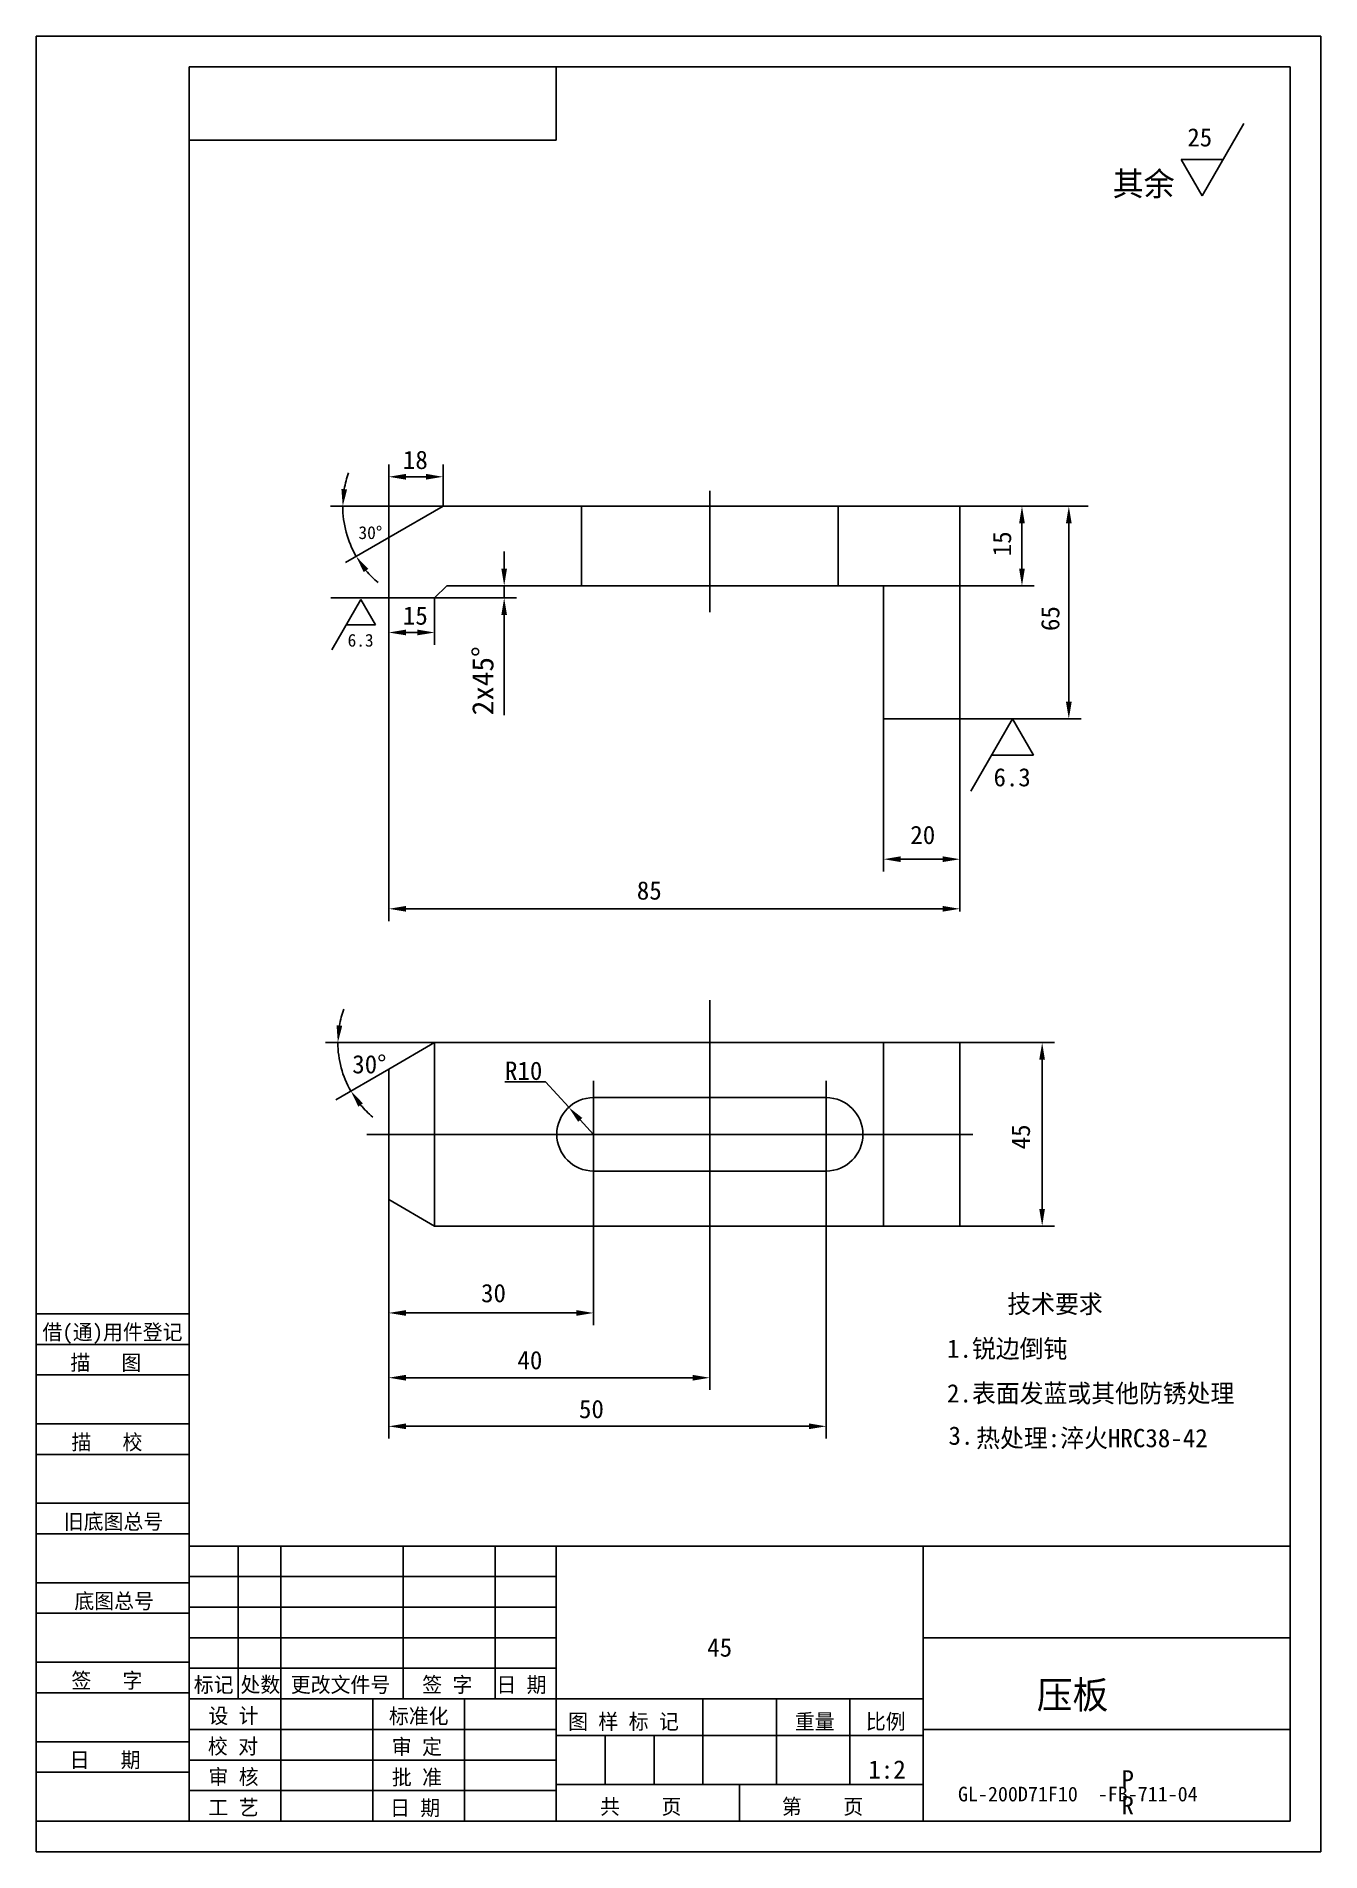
# Model space of a CAD drawing. Header units: metres. Extents: x 0 to 210, y 0 to 297.
import ezdxf

# ---------------------------------------------------------------- set-up
doc = ezdxf.new("R2010")
doc.units = ezdxf.units.M
for name, color, linetype in [('B', 3, 'Continuous'), ('C', 6, 'Continuous'), ('D', 1, 'Continuous'), ('FL', 5, 'Continuous'), ('T', 7, 'Continuous'), ('TL', 4, 'Continuous')]:
    doc.layers.add(name, color=color, linetype=linetype)

# ---------------------------------------------------------------- blocks, each defined once
blk = doc.blocks.new('TUKUN4')
at = {"layer": 'FL'}
for p, q in [((0, 297), (0, 0)), ((210, 297), (0, 297)), ((210, 0), (210, 297)), ((0, 78), (25, 78)), ((0, 70), (25, 70)), ((0, 65), (25, 65)), ((0, 57), (25, 57)), ((0, 52), (25, 52)), ((33, 25), (33, 50)), ((40, 5), (40, 50)), ((60, 25), (60, 50)), ((75, 25), (75, 50)), ((25, 45), (85, 45)), ((0, 44), (25, 44)), ((0, 39), (25, 39)), ((25, 40), (85, 40)), ((25, 35), (85, 35)), ((0, 31), (25, 31)), ((25, 30), (85, 30)), ((0, 26), (25, 26)), ((70, 5), (70, 25)), ((0, 18), (25, 18)), ((25, 20), (85, 20)), ((25, 15), (85, 15)), ((0, 13), (25, 13)), ((25, 10), (85, 10)), ((0, 0), (210, 0))]:
    blk.add_line(p, q, dxfattribs=at)
at = {"layer": 'TL'}
for p, q in [((25, 5), (25, 292)), ((205, 292), (25, 292)), ((85, 292), (85, 280)), ((205, 5), (205, 292)), ((85, 280), (25, 280)), ((0, 88), (25, 88)), ((0, 83), (25, 83)), ((205, 50), (25, 50)), ((85, 5), (85, 50)), ((145, 5), (145, 50)), ((205, 35), (145, 35)), ((145, 25), (25, 25)), ((55, 5), (55, 25)), ((109, 11), (109, 25)), ((121, 11), (121, 25)), ((133, 11), (133, 25)), ((85, 19), (145, 19)), ((93, 11), (93, 19)), ((101, 11), (101, 19)), ((205, 20), (145, 20)), ((145, 11), (85, 11)), ((115, 5), (115, 11)), ((0, 5), (205, 5))]:
    blk.add_line(p, q, dxfattribs=at)
at = {"layer": 'T'}
for s, p in [('借(通)用件登记', (1, 83.76)), ('描   图', (5.56, 78.76)), ('描   校', (5.74, 65.76)), ('旧底图总号', (4.49, 52.76)), ('底图总号', (6.22, 39.76)), ('签   字', (5.74, 26.76)), ('标记', (25.75, 26.07)), ('处数', (33.38, 26.07)), ('更改文件号', (41.61, 26.07)), ('签 字', (63.1, 26.07)), ('日 期', (75.23, 26.07)), ('设 计', (28.14, 20.99)), ('标准化', (57.65, 20.93)), ('图 样 标 记', (86.95, 20.04)), ('重量', (124.03, 20.04)), ('比例', (135.64, 20.04)), ('校 对', (28.05, 15.99)), ('审 定', (58.13, 15.93)), ('日   期', (5.45, 13.76)), ('审 核', (28.14, 10.99)), ('批 准', (58.13, 10.93)), ('共    页', (92.18, 6.13)), ('第    页', (121.9, 6.13)), ('工 艺', (28.14, 5.99)), ('日 期', (57.84, 5.93))]:
    blk.add_text(s, height=2.5, dxfattribs=at).set_placement(p)

msp = doc.modelspace()

# ---------------------------------------------------------------- linework, layer by layer
at = {"layer": 'B'}
msp.add_line((138.52, 132.36), (138.52, 102.36), dxfattribs=at)
at = {"layer": 'C'}
for p, q in [((110.12, 222.66), (110.12, 202.79)), ((110.12, 222.66), (110.12, 202.79)), ((110.12, 139.3), (110.12, 95.42)), ((91.1, 126.1), (91.1, 109.15)), ((129.15, 126.1), (129.15, 109.15)), ((66.22, 117.36), (54.02, 117.36)), ((66.22, 117.36), (153.14, 117.36))]:
    msp.add_line(p, q, dxfattribs=at)
at = {"layer": 'D'}
for p, q in [((197.44, 282.74), (190.61, 270.91)), ((187.19, 276.83), (194.02, 276.83)), ((190.61, 270.91), (187.19, 276.83)), ((57.62, 214.98), (57.62, 226.94)), ((66.5, 220.11), (66.5, 226.94)), ((60.42, 224.94), (63.7, 224.94)), ((52.28, 220.11), (48.1, 220.11)), ((66.5, 220.11), (52.28, 220.11)), ((151.02, 220.11), (163.16, 220.11)), ((163.16, 220.11), (172, 220.11)), ((168.82, 220.11), (166.82, 220.11)), ((161.16, 217.31), (161.16, 209.91)), ((168.82, 217.31), (168.82, 188.13)), ((57.62, 214.98), (50.57, 210.9)), ((76.5, 209.91), (76.5, 212.71)), ((57.62, 205.11), (48.13, 205.11)), ((57.62, 205.11), (57.62, 197.46)), ((65.12, 205.11), (78.5, 205.11)), ((65.12, 205.11), (65.12, 197.46)), ((76.5, 207.11), (74.5, 207.11)), ((76.5, 207.11), (76.5, 205.11)), ((151.02, 207.11), (163.16, 207.11)), ((48.3, 196.6), (53.08, 204.88)), ((53.08, 204.88), (55.47, 200.74)), ((76.5, 202.31), (76.5, 199.51)), ((55.47, 200.74), (50.69, 200.74)), ((57.62, 199.46), (57.62, 152.26)), ((60.42, 199.46), (62.32, 199.46)), ((76.5, 199.51), (76.5, 185.92)), ((138.52, 185.33), (138.52, 160.37)), ((151.02, 185.33), (151.02, 162.11)), ((151.02, 185.33), (170.82, 185.33)), ((152.8, 173.5), (159.63, 185.33)), ((159.63, 185.33), (163.05, 179.42)), ((163.05, 179.42), (156.22, 179.42)), ((151.02, 162.37), (151.02, 164.37)), ((148.22, 162.37), (141.32, 162.37)), ((151.02, 162.11), (151.02, 153.83)), ((151.02, 154.26), (151.02, 156.26)), ((148.22, 154.26), (60.42, 154.26)), ((50.89, 132.36), (47.3, 132.36)), ((65.12, 132.36), (50.89, 132.36)), ((151.02, 132.36), (166.46, 132.36)), ((57.62, 128.03), (48.96, 123.03)), ((164.46, 105.16), (164.46, 129.56)), ((78.81, 125.93), (76.62, 125.93)), ((83.28, 125.93), (78.81, 125.93)), ((87.05, 121.79), (83.28, 125.93)), ((88.94, 119.72), (91.1, 117.36)), ((91.1, 109.15), (91.1, 86.14)), ((129.15, 109.15), (129.15, 67.59)), ((57.62, 106.69), (57.62, 86.14)), ((151.02, 102.36), (166.46, 102.36)), ((110.12, 95.42), (110.12, 75.54)), ((57.62, 86.14), (57.62, 75.54)), ((60.42, 88.14), (88.3, 88.14)), ((60.42, 77.54), (107.32, 77.54)), ((57.62, 75.54), (57.62, 67.59)), ((60.42, 69.59), (126.35, 69.59))]:
    msp.add_line(p, q, dxfattribs=at)
for centre, radius, start, end in [((66.5, 220.11), 16.4, 160.41, 170.21), ((66.5, 220.11), 16.4, 180, 210), ((66.5, 220.11), 16.4, 219.79, 229.59), ((65.12, 132.36), 15.82, 159.69, 169.85), ((65.12, 132.36), 15.82, 180, 210), ((65.12, 132.36), 15.82, 220.15, 230.31)]:
    msp.add_arc(centre, radius, start, end, dxfattribs=at)
for points in [[(50.81, 222.86), (49.88, 222.94), (50.1, 220.11)], [(60.42, 225.41), (60.42, 224.47), (57.62, 224.94)], [(63.7, 225.41), (63.7, 224.47), (66.5, 224.94)], [(160.69, 217.31), (161.63, 217.31), (161.16, 220.11)], [(168.35, 217.31), (169.29, 217.31), (168.82, 220.11)], [(53.52, 209.34), (54.29, 209.88), (52.3, 211.9)], [(76.03, 209.91), (76.96, 209.91), (76.5, 207.11)], [(160.69, 209.91), (161.63, 209.91), (161.16, 207.11)], [(76.03, 202.31), (76.96, 202.31), (76.5, 205.11)], [(60.42, 199.93), (60.42, 199), (57.62, 199.46)], [(62.32, 199.93), (62.32, 199), (65.12, 199.46)], [(168.35, 188.13), (169.29, 188.13), (168.82, 185.33)], [(141.32, 162.84), (141.32, 161.91), (138.52, 162.37)], [(148.22, 162.84), (148.22, 161.91), (151.02, 162.37)], [(60.42, 154.72), (60.42, 153.79), (57.62, 154.26)], [(148.22, 154.72), (148.22, 153.79), (151.02, 154.26)], [(50.02, 135.11), (49.09, 135.19), (49.3, 132.36)], [(163.99, 129.56), (164.92, 129.56), (164.46, 132.36)], [(52.65, 121.89), (53.41, 122.43), (51.42, 124.45)], [(88.59, 119.41), (89.28, 120.04), (87.05, 121.79)], [(163.99, 105.16), (164.92, 105.16), (164.46, 102.36)], [(60.42, 88.6), (60.42, 87.67), (57.62, 88.14)], [(88.3, 88.6), (88.3, 87.67), (91.1, 88.14)], [(60.42, 78.01), (60.42, 77.07), (57.62, 77.54)], [(107.32, 78.01), (107.32, 77.07), (110.12, 77.54)], [(60.42, 70.06), (60.42, 69.13), (57.62, 69.59)], [(126.35, 70.06), (126.35, 69.13), (129.15, 69.59)]]:
    msp.add_solid(points, dxfattribs=at)
at = {"layer": 'TL'}
for p, q in [((66.5, 220.11), (57.62, 214.98)), ((66.5, 220.11), (70.1, 220.11)), ((70.1, 220.11), (89.12, 220.11)), ((89.12, 220.11), (89.12, 207.11)), ((89.12, 220.11), (110.12, 220.11)), ((110.12, 220.11), (135.15, 220.11)), ((128.55, 220.11), (131.12, 220.11)), ((131.12, 220.11), (151.02, 220.11)), ((131.12, 220.11), (131.12, 207.11)), ((151.02, 220.11), (151.02, 185.33)), ((57.62, 205.11), (57.62, 214.98)), ((65.12, 205.11), (57.62, 205.11)), ((65.12, 205.11), (67.12, 207.11)), ((70.1, 207.11), (67.12, 207.11)), ((89.12, 207.11), (70.1, 207.11)), ((110.12, 207.11), (89.12, 207.11)), ((110.12, 207.11), (131.12, 207.11)), ((128.55, 207.11), (131.12, 207.11)), ((131.12, 207.11), (138.52, 207.11)), ((131.12, 207.11), (135.15, 207.11)), ((138.52, 207.11), (151.02, 207.11)), ((138.52, 207.11), (138.52, 185.33)), ((138.52, 185.33), (151.02, 185.33)), ((65.12, 132.36), (57.62, 128.03)), ((65.12, 132.36), (65.12, 117.36)), ((72.62, 132.36), (65.12, 132.36)), ((72.62, 132.36), (151.02, 132.36)), ((151.02, 132.36), (151.02, 102.36)), ((57.62, 128.03), (57.62, 117.36)), ((91.1, 123.36), (129.15, 123.36)), ((57.62, 106.69), (57.62, 117.36)), ((65.12, 102.36), (65.12, 117.36)), ((129.15, 111.36), (91.1, 111.36)), ((65.12, 102.36), (57.62, 106.69)), ((65.12, 102.36), (72.62, 102.36)), ((72.62, 102.36), (151.02, 102.36))]:
    msp.add_line(p, q, dxfattribs=at)
for centre, start, end in [((91.1, 117.36), 90, 270), ((129.15, 117.36), 270, 90)]:
    msp.add_arc(centre, 6, start, end, dxfattribs=at)

# ---------------------------------------------------------------- block references
msp.add_blockref('TUKUN4', (0, 0), dxfattribs=at)

# ---------------------------------------------------------------- texts
at = {"layer": 'D'}
for s, height, p in [('25', 2.98, (188.2, 278.98)), ('其余', 3.9, (175.98, 270.91)), ('18', 3, (59.93, 226.21)), ('30%%d', 2.1, (52.66, 214.75)), ('15', 3, (59.93, 200.74)), ('6.3', 2.08, (50.9, 197.15)), ('6.3', 2.98, (156.51, 174.29)), ('20', 3, (142.9, 164.85)), ('85', 3, (98.18, 155.76)), ('30%%d', 3, (51.65, 127.33)), ('R10', 3, (76.62, 126.27)), ('30', 3, (72.71, 89.89)), ('技术要求', 3, (158.76, 88.11)), ('1.锐边倒钝', 3, (148.9, 80.8)), ('40', 3, (78.66, 78.92)), ('2.表面发蓝或其他防锈处理', 3, (148.9, 73.49)), ('50', 3, (88.72, 70.92)), ('3.', 3, (149.14, 66.57)), ('热处理:淬火HRC38-42', 3, (153.67, 66.17)), ('45', 3, (109.69, 31.91)), ('压板', 4.5, (163.57, 23.41)), ('1:2', 3, (136.04, 11.95)), ('P', 3, (177.43, 10.33)), ('GL-200D71F10  -FB-711-04', 2.4, (150.7, 8.23)), ('R', 3, (177.43, 6.09))]:
    msp.add_text(s, height=height, dxfattribs=at).set_placement(p)
for s, height, p in [('15', 3, (159.39, 211.93)), ('65', 3, (167.28, 199.7)), ('2x45%%d', 3.5, (74.75, 185.92)), ('45', 3, (162.47, 114.9))]:
    msp.add_text(s, height=height, rotation=90, dxfattribs=at).set_placement(p)

doc.saveas('drawing.dxf')
